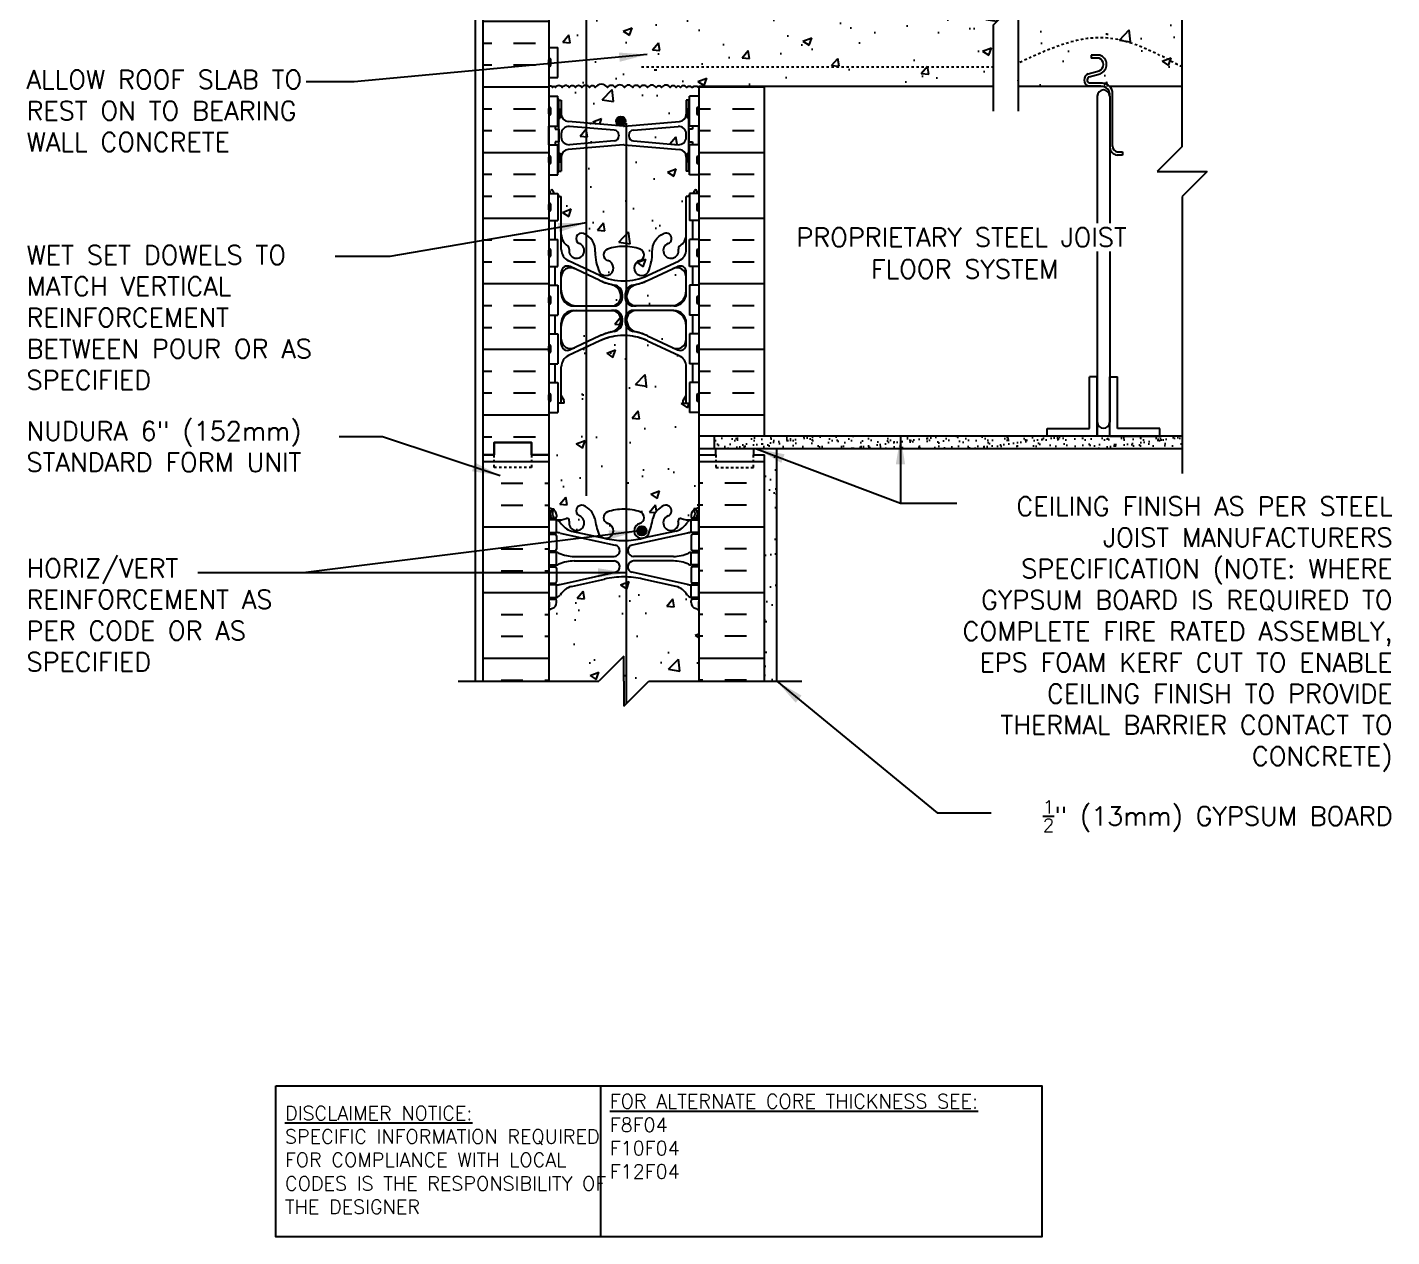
# Model space of a CAD drawing. Header units: inches. Extents: x 97.2 to 151.8, y 93.5 to 168.8.
# Drawn here: x 97.2 to 151.8, y 93.5 to 141.9 of the extents above; entities that cross this region are included whole.
import ezdxf
from ezdxf.enums import TextEntityAlignment as Align

# ---------------------------------------------------------------- set-up
doc = ezdxf.new("R2010")
doc.units = ezdxf.units.IN
doc.header["$LTSCALE"] = 0.5
doc.header["$MEASUREMENT"] = 0
doc.linetypes.add('DASHED2', pattern=[0.375, 0.25, -0.125])
doc.linetypes.add('HIDDEN2', pattern=[0.1875, 0.125, -0.0625])
for name, color, linetype in [('HATCH', 12, 'Continuous'), ('line25', 2, 'Continuous'), ('LINE3', 3, 'Continuous'), ('LINE50', 5, 'Continuous'), ('LINE9', 9, 'Continuous'), ('TEXT', 4, 'Continuous'), ('Web_Edge', 9, 'Continuous')]:
    doc.layers.add(name, color=color, linetype=linetype)
doc.styles.add('DIM', font='romans.shx', dxfattribs={"width": 0.7})
doc.styles.add('ROMANS', font='romans.shx', dxfattribs={"height": 0.75})
doc.styles.get("Standard").update_dxf_attribs({"font": 'romans.shx', "height": 0.75})
doc.dimstyles.new('ext_12', dxfattribs={"dimscale": 12, "dimtxt": 0.075, "dimasz": 0.09375, "dimexe": 0.09375, "dimexo": 0.0625, "dimgap": 0.0625, "dimtad": 1, "dimdec": 1, "dimzin": 2, "dimdsep": 46, "dimlunit": 4, "dimtxsty": 'DIM', "dimcen": 0.09, "dimdle": 0.09375, "dimclrt": 4, "dimadec": 0, "dimazin": 0, "dimtfac": 1, "dimtdec": 1, "dimtmove": 2, "dimatfit": 3, "dimfxl": 1, "dimfrac": 2, "dimtolj": 1, "dimtzin": 0, "dimarcsym": 0})

msp = doc.modelspace()

# ---------------------------------------------------------------- hatches: boundary and pattern name
at = {"layer": 'HATCH'}
h = msp.add_hatch(dxfattribs=at)
h.set_pattern_fill('AR-CONC', color=256, scale=0.5)
h.paths.add_polyline_path([(124.041, 118.602, 0.082415), (123.897, 118.681, -0.317837), (123.731, 118.917), (123.731, 118.984, -0.414214), (123.793, 119.047), (123.841, 119.047), (123.841, 119.117), (123.736, 119.117, -0.188973), (123.58, 119.211, 0.196323), (123.131, 119.558), (121.809, 119.848, 0.057795), (121.041, 119.937, 0.057795), (120.272, 119.848), (118.951, 119.558, 0.196323), (118.501, 119.211, -0.188973), (118.346, 119.117), (118.241, 119.117), (118.241, 119.047), (118.288, 119.047, -0.414214), (118.351, 118.984), (118.351, 118.917, -0.317837), (118.184, 118.681, 0.082415), (118.041, 118.602), (118.041, 115.761), (120.041, 115.761), (121.041, 116.761), (121.041, 115.761), (121.041, 114.761), (122.041, 115.761), (124.041, 115.761)])
h.paths.add_polyline_path([(124.041, 124.82), (124.041, 126.515), (123.676, 126.515), (123.676, 126.89), (123.421, 126.89), (123.421, 127.003), (123.541, 127.203), (123.541, 128.344, 0.291097), (123.253, 128.796), (121.994, 129.385, 0.093369), (121.187, 129.593, 0.016332), (121.041, 129.597, 0.109869), (120.087, 129.385), (118.829, 128.796, 0.291097), (118.541, 128.344), (118.541, 127.203), (118.661, 127.003), (118.661, 126.89), (118.406, 126.89), (118.406, 126.515), (118.041, 126.515), (118.041, 124.82), (118.041, 122.731, 0.064398), (118.151, 122.665), (118.241, 122.665), (118.241, 122.624, -0.249069), (118.351, 122.417), (118.351, 122.349, -0.414214), (118.288, 122.287), (118.241, 122.287), (118.241, 122.217), (118.346, 122.217, 0.10046), (118.739, 122.274, -0.601435), (118.859, 122.169, 2.182095), (119.269, 122.382, -1), (119.432, 122.79, -0.24438), (119.881, 122.27, 0.053157), (120.047, 121.655, 1.553132), (120.405, 122.08, -0.735593), (120.392, 122.538, -0.082755), (121.041, 122.646, -0.082755), (121.689, 122.538, -0.735593), (121.676, 122.08, 1.553132), (122.035, 121.655, 0.053157), (122.2, 122.27, -0.24438), (122.649, 122.79, -1), (122.812, 122.382, 2.182095), (123.222, 122.169, -0.601435), (123.342, 122.274, 0.10046), (123.736, 122.217), (123.841, 122.217), (123.841, 122.287), (123.793, 122.287, -0.414214), (123.731, 122.349), (123.731, 122.417, -0.249069), (123.841, 122.624), (123.841, 122.665), (123.931, 122.665, 0.064398), (124.041, 122.731)])
h.paths.add_polyline_path([(120.926, 130.227, 0.413582), (120.551, 130.602), (119.166, 130.602, 0.414214), (118.541, 129.977), (118.541, 129.45, 0.549071), (119.075, 129.11), (120.087, 129.584, -0.053094), (120.537, 129.739, 0.350119)])
h.paths.add_polyline_path([(120.537, 131.644, -0.053094), (120.087, 131.799), (119.075, 132.273, 0.549071), (118.541, 131.933), (118.541, 131.407, 0.414214), (119.166, 130.782), (120.551, 130.782, 0.085652), (120.676, 130.803, 0.316711), (120.926, 131.156, 0.350119)])
h.paths.add_polyline_path([(123.541, 131.407), (123.541, 131.933, 0.549071), (123.007, 132.273), (121.994, 131.799, -0.053094), (121.544, 131.644, 0.350119), (121.156, 131.156, 0.413582), (121.531, 130.782), (122.916, 130.782, 0.414214)])
h.paths.add_polyline_path([(122.916, 130.602), (121.531, 130.602, 0.413582), (121.156, 130.227, 0.350119), (121.544, 129.739, -0.053094), (121.994, 129.584), (123.007, 129.11, 0.549071), (123.541, 129.45), (123.541, 129.977, 0.414214)])
h.paths.add_polyline_path([(123.541, 135.162), (123.641, 135.162), (123.641, 135.192, -0.327813), (123.676, 135.239), (123.676, 135.275), (123.828, 135.275), (123.859, 135.373, -0.725737), (123.966, 135.392), (124.003, 135.275), (124.041, 135.275), (124.041, 136.025), (123.676, 136.025), (123.676, 136.133, -0.327813), (123.641, 136.18), (123.541, 136.18), (123.541, 136.741, 0.390098), (123.265, 137.04), (121.057, 137.224, 0.04154), (121.024, 137.224), (118.816, 137.04, 0.390098), (118.541, 136.741), (118.541, 136.18), (118.441, 136.18, -0.327813), (118.406, 136.133), (118.406, 136.025), (118.041, 136.025), (118.041, 135.275), (118.078, 135.275), (118.109, 135.373, -0.725737), (118.216, 135.392), (118.253, 135.275), (118.406, 135.275), (118.406, 135.239, -0.327813), (118.441, 135.192), (118.441, 135.162), (118.541, 135.162), (118.541, 133.646, 0.258958), (118.8, 133.18, -0.31131), (118.856, 133.049, 2.127293), (119.269, 133.274, -1), (119.432, 133.682, -0.325306), (119.899, 132.94, 0.10488), (120.071, 132.128, 1.422913), (120.405, 132.596, -0.735593), (120.392, 133.054, -0.082755), (121.041, 133.162, -0.082755), (121.689, 133.054, -0.735593), (121.676, 132.596, 1.422913), (122.01, 132.128, 0.10488), (122.182, 132.94, -0.325306), (122.649, 133.682, -1), (122.812, 133.274, 2.127293), (123.225, 133.049, -0.31131), (123.281, 133.18, 0.258958), (123.541, 133.646)])
h.paths.add_polyline_path([(123.541, 139.02), (123.641, 139.02, -0.327813), (123.676, 139.068), (123.676, 139.175), (124.041, 139.175), (124.041, 139.528, 0.306938), (123.778, 139.528, 0.340851), (123.555, 139.528, 0.520567), (123.306, 139.528, 0.520567), (123.134, 139.528, 0.520567), (122.898, 139.528, 0.520567), (122.554, 139.528, 0.520567), (122.336, 139.528, 0.520567), (121.993, 139.528, 0.520567), (121.685, 139.528, 0.520567), (121.4, 139.528, 0.520567), (121.064, 139.528, 0.520567), (120.693, 139.528, 0.520567), (120.384, 139.528, 0.520567), (119.899, 139.528, 0.520567), (119.673, 139.528, 0.520567), (119.365, 139.528, 0.520567), (119.105, 139.528, 0.520567), (118.86, 139.528, 0.520567), (118.58, 139.528, 0.520567), (118.304, 139.528, 0.520567), (118.187, 139.528, 0.334786), (118.041, 139.575), (118.041, 139.175), (118.406, 139.175), (118.406, 139.068, -0.327813), (118.441, 139.02), (118.541, 139.02), (118.541, 138.46, 0.390098), (118.816, 138.161), (121.024, 137.977, 0.04154), (121.057, 137.977), (123.265, 138.161, 0.390098), (123.541, 138.46)])
h.paths.add_polyline_path([(135.813, 142.012), (136.121, 142.32), (124.728, 142.32, 0.498026), (124.453, 142.311, 0.520567), (124.18, 142.311, 0.520567), (123.834, 142.311, 0.520567), (123.484, 142.311, 0.520567), (123.237, 142.311, 0.520567), (122.895, 142.311, 0.520567), (122.573, 142.311, 0.520567), (122.269, 142.311, 0.520567), (121.967, 142.311, 0.520567), (121.748, 142.311, 0.520567), (121.43, 142.311, 0.520567), (121.211, 142.311, 0.520567), (120.924, 142.311, 0.520567), (120.423, 142.311, 0.520567), (120.057, 142.311, 0.520567), (119.647, 142.311, 0.520567), (119.465, 142.311, 0.520567), (119.142, 142.311, 0.520567), (118.65, 142.311, 0.520567), (118.41, 142.311, 0.430559), (118.041, 142.365), (118.041, 141.125), (118.406, 141.125), (118.406, 139.925), (118.041, 139.925), (118.041, 139.575, -0.334786), (118.187, 139.528, -0.520567), (118.304, 139.528, -0.520567), (118.58, 139.528, -0.520567), (118.86, 139.528, -0.520567), (119.105, 139.528, -0.520567), (119.365, 139.528, -0.520567), (119.673, 139.528, -0.520567), (119.899, 139.528, -0.520567), (120.384, 139.528, -0.520567), (120.693, 139.528, -0.520567), (121.064, 139.528, -0.520567), (121.4, 139.528, -0.520567), (121.685, 139.528, -0.520567), (121.993, 139.528, -0.520567), (122.336, 139.528, -0.520567), (122.554, 139.528, -0.520567), (122.898, 139.528, -0.520567), (123.134, 139.528, -0.520567), (123.306, 139.528, -0.520567), (123.555, 139.528, -0.340851), (123.778, 139.528, -0.306938), (124.041, 139.528), (124.041, 139.57), (135.813, 139.57)])
edge = h.paths.add_edge_path()
edge.add_spline(control_points=[(136.813, 140.49), (137.949, 141.022), (140.168, 142.061), (142.322, 140.907), (143.373, 140.343)], knot_values=[0, 0, 0, 0, 3.539354, 6.918479, 6.918479, 6.918479, 6.918479], degree=3, periodic=0)
edge.add_line((143.373, 140.343), (143.373, 142.32))
edge.add_line((143.373, 142.32), (136.813, 142.32))
edge.add_line((136.813, 142.32), (136.813, 140.49))
edge = h.paths.add_edge_path()
edge.add_line((140.056, 140.693), (139.733, 140.693))
edge.add_line((139.733, 140.693), (139.733, 140.818))
edge.add_line((139.733, 140.818), (140.077, 140.818))
edge.add_arc((139.959, 140.443), 0.393, -69.7322, 72.5069, ccw=False)
edge.add_line((140.095, 140.074), (139.663, 139.952))
edge.add_arc((139.721, 139.82), 0.144, 113.7456, 240.3185)
edge.add_line((139.65, 139.695), (140.118, 139.695))
edge.add_arc((140.147, 139.234), 0.463, 46.7137, 93.5654, ccw=False)
edge.add_line((140.464, 139.57), (143.373, 139.57))
edge.add_line((143.373, 139.57), (143.373, 140.343))
edge.add_spline(control_points=[(143.373, 140.343), (142.322, 140.907), (140.168, 142.061), (137.949, 141.022), (136.813, 140.49)], knot_values=[0, 0, 0, 0, 3.379125, 6.918479, 6.918479, 6.918479, 6.918479], degree=3, periodic=0)
edge.add_line((136.813, 140.49), (136.813, 139.57))
edge.add_line((136.813, 139.57), (137.211, 139.57))
edge.add_line((137.211, 139.57), (139.622, 139.57))
edge.add_arc((139.721, 139.82), 0.269, 111.5979, 248.4021, ccw=False)
edge.add_line((139.622, 140.07), (140.056, 140.193))
edge.add_arc((139.959, 140.443), 0.268, 291.22, 428.78)
h.paths.add_polyline_path([(123.541, 137.533, -0.438748), (123.216, 137.234), (121.424, 137.383, -0.390098), (121.241, 137.583), (121.241, 137.618, -0.390098), (121.424, 137.817), (123.216, 137.966, -0.438748), (123.541, 137.667)])
h.paths.add_polyline_path([(120.84, 137.6, 0.4157), (120.657, 137.817), (118.865, 137.966, 0.438748), (118.541, 137.667), (118.541, 137.533, 0.438748), (118.865, 137.234), (120.657, 137.383, 0.4157)])
h.paths.add_polyline_path([(124.041, 144.909, 0.064398), (123.931, 144.975), (123.841, 144.975), (123.841, 145.017, -0.249069), (123.731, 145.224), (123.731, 145.292, -0.414214), (123.793, 145.354), (123.841, 145.354), (123.841, 145.424), (123.736, 145.424, 0.10046), (123.342, 145.367, -0.601435), (123.222, 145.472, 2.182095), (122.812, 145.259, -1), (122.649, 144.851, -0.24438), (122.2, 145.371, 0.053157), (122.035, 145.985, 1.553132), (121.676, 145.561, -0.735593), (121.689, 145.103, -0.082755), (121.041, 144.995, -0.082755), (120.392, 145.103, -0.735593), (120.405, 145.561, 1.553132), (120.047, 145.985, 0.053157), (119.881, 145.371, -0.24438), (119.432, 144.851, -1), (119.269, 145.259, 2.182095), (118.859, 145.472, -0.601435), (118.739, 145.367, 0.10046), (118.346, 145.424), (118.241, 145.424), (118.241, 145.354), (118.288, 145.354, -0.414214), (118.351, 145.292), (118.351, 145.224, -0.249069), (118.241, 145.017), (118.241, 144.975), (118.151, 144.975, 0.064398), (118.041, 144.909), (118.041, 142.82), (118.041, 142.365, -0.430559), (118.41, 142.311, -0.520567), (118.65, 142.311, -0.520567), (119.142, 142.311, -0.520567), (119.465, 142.311, -0.520567), (119.647, 142.311, -0.520567), (120.057, 142.311, -0.520567), (120.423, 142.311, -0.520567), (120.924, 142.311, -0.520567), (121.211, 142.311, -0.520567), (121.43, 142.311, -0.520567), (121.748, 142.311, -0.520567), (121.967, 142.311, -0.520567), (122.269, 142.311, -0.520567), (122.573, 142.311, -0.520567), (122.895, 142.311, -0.520567), (123.237, 142.311, -0.520567), (123.484, 142.311, -0.520567), (123.834, 142.311, -0.520567), (124.18, 142.311, -0.520567), (124.453, 142.311, -0.498026), (124.728, 142.32), (124.728, 142.82), (124.041, 142.82)])
h.paths.add_polyline_path([(123.736, 148.524), (123.841, 148.524), (123.841, 148.594), (123.793, 148.594, -0.414214), (123.731, 148.657), (123.731, 148.724, -0.317837), (123.897, 148.96, 0.082415), (124.041, 149.039), (124.041, 151.82), (122.259, 151.82), (121.259, 150.82), (121.259, 152.82), (120.259, 151.82), (118.041, 151.82), (118.041, 149.039, 0.082415), (118.184, 148.96, -0.317837), (118.351, 148.724), (118.351, 148.657, -0.414214), (118.288, 148.594), (118.241, 148.594), (118.241, 148.524), (118.346, 148.524, -0.188973), (118.501, 148.429, 0.196323), (118.951, 148.083), (120.272, 147.793, 0.057795), (121.041, 147.704, 0.057795), (121.809, 147.793), (123.131, 148.083, 0.196323), (123.58, 148.429, -0.188973)])
h.paths.add_polyline_path([(124.041, 157.47, 0.082415), (123.897, 157.549, -0.317837), (123.731, 157.785), (123.731, 157.852, -0.414214), (123.793, 157.915), (123.841, 157.915), (123.841, 157.985), (123.736, 157.985, -0.188973), (123.58, 158.079, 0.196323), (123.131, 158.426), (121.809, 158.716, 0.057795), (121.041, 158.805, 0.057795), (120.272, 158.716), (118.951, 158.426, 0.196323), (118.501, 158.079, -0.188973), (118.346, 157.985), (118.241, 157.985), (118.241, 157.915), (118.288, 157.915, -0.414214), (118.351, 157.852), (118.351, 157.785, -0.317837), (118.184, 157.549, 0.082415), (118.041, 157.47), (118.041, 154.32), (120.259, 154.32), (121.259, 155.32), (121.259, 153.32), (122.259, 154.32), (124.041, 154.32)])
h.paths.add_polyline_path([(124.041, 162.304, 0.336749), (123.379, 162.198, 0.520567), (122.992, 162.198, 0.520567), (122.492, 162.198, 0.520567), (121.645, 162.198, 0.520567), (121.363, 162.198, 0.520567), (120.469, 162.198, 0.520567), (119.729, 162.198, 0.520567), (119.036, 162.198, 0.520567), (118.816, 162.198, 0.321585), (118.041, 162.224), (118.041, 161.599, 0.064398), (118.151, 161.533), (118.241, 161.533), (118.241, 161.492, -0.249069), (118.351, 161.285), (118.351, 161.217, -0.414214), (118.288, 161.155), (118.241, 161.155), (118.241, 161.085), (118.346, 161.085, 0.10046), (118.739, 161.142, -0.601435), (118.859, 161.037, 2.182095), (119.269, 161.25, -1), (119.432, 161.658, -0.24438), (119.881, 161.137, 0.053157), (120.047, 160.523, 1.553132), (120.405, 160.948, -0.735593), (120.392, 161.406, -0.082755), (121.041, 161.514, -0.082755), (121.689, 161.406, -0.735593), (121.676, 160.948, 1.553132), (122.035, 160.523, 0.053157), (122.2, 161.137, -0.24438), (122.649, 161.658, -1), (122.812, 161.25, 2.182095), (123.222, 161.037, -0.601435), (123.342, 161.142, 0.10046), (123.736, 161.085), (123.841, 161.085), (123.841, 161.155), (123.793, 161.155, -0.414214), (123.731, 161.217), (123.731, 161.285, -0.249069), (123.841, 161.492), (123.841, 161.533), (123.931, 161.533, 0.064398), (124.041, 161.599)])
h = msp.add_hatch(dxfattribs=at)
h.set_pattern_fill('INSUL', color=256, scale=7, style=0)
h.set_pattern_definition([(0, (125.384, 134.2978), (0, 2.625), []), (0, (125.384, 135.1728), (0, 2.625), [0.875, -0.875]), (0, (125.384, 136.0478), (0, 2.625), [0.875, -0.875])])
h.paths.add_polyline_path([(126.666, 139.57), (124.041, 139.57), (124.041, 125.57), (126.666, 125.57)])
h.paths.add_polyline_path([(115.416, 124.82), (115.853, 124.82), (115.853, 125.32), (117.353, 125.32), (117.353, 124.82), (118.041, 124.82), (118.041, 142.82), (117.353, 142.82), (117.353, 143.32), (115.853, 143.32), (115.853, 142.82), (115.416, 142.82)])
h = msp.add_hatch(dxfattribs=at)
h.set_pattern_fill('AR-SAND', color=256, scale=0.25, style=0)
h.set_pattern_definition([(37.5, (62.34362, 32.0135), (-0.0157483, 0.481706), [0, -0.38, 0, -0.425, 0, -0.40625]), (7.5, (62.3436, 32.0135), (0.4424442, 0.7055365), [0, -0.205, 0, -0.3425, 0, -0.13125]), (327.5, (62.03612, 32.0135), (0.7785355, 0.0014148), [0, -0.125, 0, -0.45, 0, -0.5875]), (317.5, (62.0361, 32.0135), (0.7515317, 0.219419), [0, -0.0625, 0, -0.295, 0, -0.3375])])
h.paths.add_polyline_path([(143.373, 125.07), (143.373, 125.57), (124.666, 125.57), (124.666, 125.07)])
h = msp.add_hatch(dxfattribs=at)
h.set_pattern_fill('INSUL', color=256, scale=7, style=0)
h.set_pattern_definition([(0, (-2808.121, -290.189), (0, 2.625), []), (0, (-2808.121, -289.314), (0, 2.625), [0.875, -0.875]), (0, (-2808.121, -288.439), (0, 2.625), [0.875, -0.875])])
h.paths.add_polyline_path([(115.416, 115.761), (118.041, 115.761), (118.041, 124.82), (117.353, 124.82), (117.353, 125.32), (115.853, 125.32), (115.853, 124.82), (115.416, 124.82)])
h = msp.add_hatch(dxfattribs=at)
h.set_pattern_fill('INSUL', color=256, scale=7, style=0)
h.set_pattern_definition([(180, (3050.2022, -290.189), (0, 2.625), []), (180, (3050.2022, -289.314), (0, 2.625), [0.875, -0.875]), (180, (3050.2022, -288.439), (0, 2.625), [0.875, -0.875])])
h.paths.add_polyline_path([(124.041, 115.761), (126.666, 115.761), (126.666, 124.82), (126.228, 124.82), (126.228, 125.32), (124.728, 125.32), (124.728, 124.82), (124.041, 124.82)])
h = msp.add_hatch(dxfattribs=at)
h.set_pattern_fill('AR-SAND', color=256, scale=0.5, style=0)
h.set_pattern_definition([(37.5, (7.5562, -55.4027), (-0.0314967, 0.963412), [0, -0.76, 0, -0.85, 0, -0.8125]), (7.5, (7.5562, -55.4027), (0.884888, 1.411073), [0, -0.41, 0, -0.685, 0, -0.2625]), (327.5, (6.9412, -55.4027), (1.557071, 0.0028295), [0, -0.25, 0, -0.9, 0, -1.175]), (317.5, (6.9412, -55.4027), (1.503063, 0.438838), [0, -0.125, 0, -0.59, 0, -0.675])])
h.paths.add_polyline_path([(126.666, 122.285), (127.166, 121.336), (127.166, 125.07), (126.666, 125.07)])
h.paths.add_polyline_path([(126.666, 115.761), (127.166, 115.761), (127.166, 121.336), (126.666, 122.285)])
at = {"layer": 'LINE3'}
h = msp.add_hatch(color=256, dxfattribs=at)
h.paths.add_polyline_path([(121.113, 138.21, 0.831395), (120.744, 138.21)])
h.paths.add_polyline_path([(121.116, 138.176, 0.045935), (121.113, 138.21), (120.744, 138.21, 0.045935), (120.741, 138.176, 1)])
h = msp.add_hatch(color=256, dxfattribs=at)
h.paths.add_polyline_path([(121.943, 121.82, 0.831395), (121.575, 121.82)])
h.paths.add_polyline_path([(121.947, 121.786, 0.045935), (121.943, 121.82), (121.575, 121.82, 0.045935), (121.572, 121.786, 1)])

# ---------------------------------------------------------------- linework, layer by layer
at = {"layer": 'HATCH'}
msp.add_lwpolyline([(124.041, 139.528, 0.306938), (123.778, 139.528, 0.340851), (123.555, 139.528, 0.520567), (123.306, 139.528, 0.520567), (123.134, 139.528, 0.520567), (122.898, 139.528, 0.520567), (122.554, 139.528, 0.520567), (122.336, 139.528, 0.520567), (121.993, 139.528, 0.520567), (121.685, 139.528, 0.520567), (121.4, 139.528, 0.520567), (121.064, 139.528, 0.520567), (120.693, 139.528, 0.520567), (120.384, 139.528, 0.520567), (119.899, 139.528, 0.520567), (119.673, 139.528, 0.520567), (119.365, 139.528, 0.520567), (119.105, 139.528, 0.520567), (118.86, 139.528, 0.520567), (118.58, 139.528, 0.520567), (118.304, 139.528, 0.520567), (118.187, 139.528, 0.334786), (118.041, 139.575, 0.334786)], format="xyb", dxfattribs=at)
at = {"layer": 'line25'}
for p, q in [((118.041, 142.82), (118.041, 124.82)), ((118.041, 141.125), (118.406, 141.125)), ((118.041, 141.125), (118.406, 141.125)), ((118.406, 139.925), (118.406, 141.125)), ((140.077, 140.818), (139.733, 140.818)), ((139.733, 140.818), (139.733, 140.693)), ((140.056, 140.693), (139.733, 140.693)), ((118.041, 139.925), (118.406, 139.925)), ((139.622, 140.07), (140.056, 140.193)), ((139.656, 139.95), (140.09, 140.072)), ((118.041, 139.175), (118.406, 139.175)), ((118.406, 137.975), (118.406, 139.175)), ((124.041, 139.175), (123.676, 139.175)), ((123.676, 137.975), (123.676, 139.175)), ((124.041, 139.57), (124.041, 124.82)), ((124.041, 139.57), (135.813, 139.57)), ((136.813, 139.57), (137.211, 139.57)), ((136.818, 139.57), (140.172, 139.57)), ((140.122, 139.57), (139.622, 139.57)), ((140.122, 139.695), (139.65, 139.695)), ((139.98, 139.176), (139.98, 134.091)), ((140.464, 139.57), (143.373, 139.57)), ((140.48, 139.176), (140.48, 134.091)), ((140.59, 137.161), (140.59, 139.367)), ((118.041, 137.975), (118.406, 137.975)), ((124.041, 137.975), (123.676, 137.975)), ((118.041, 137.225), (118.406, 137.225)), ((118.406, 136.025), (118.406, 137.225)), ((123.676, 136.025), (123.676, 137.225)), ((124.041, 137.225), (123.676, 137.225)), ((140.985, 136.819), (140.771, 136.819)), ((140.782, 136.944), (140.985, 136.944)), ((140.985, 136.944), (140.985, 136.819)), ((118.041, 136.025), (118.406, 136.025)), ((124.041, 136.025), (123.676, 136.025)), ((118.041, 135.275), (118.406, 135.275)), ((118.406, 135.275), (118.406, 134.195)), ((124.041, 135.275), (123.676, 135.275)), ((123.676, 135.275), (123.676, 134.195)), ((118.041, 134.195), (118.406, 134.195)), ((124.041, 134.195), (123.676, 134.195)), ((118.041, 133.445), (118.406, 133.445)), ((118.406, 132.365), (118.406, 133.445)), ((124.041, 133.445), (123.676, 133.445)), ((123.676, 132.365), (123.676, 133.445)), ((139.98, 132.966), (139.98, 126.133)), ((140.48, 132.966), (140.48, 126.133)), ((118.041, 132.365), (118.406, 132.365)), ((124.041, 132.365), (123.676, 132.365)), ((118.041, 131.615), (118.406, 131.615)), ((118.406, 131.615), (118.406, 130.415)), ((124.041, 131.615), (123.676, 131.615)), ((123.676, 131.615), (123.676, 130.415)), ((118.041, 130.415), (118.406, 130.415)), ((124.041, 130.415), (123.676, 130.415)), ((118.041, 129.665), (118.406, 129.665)), ((118.406, 129.665), (118.406, 128.465)), ((123.676, 129.665), (123.676, 128.465)), ((124.041, 129.665), (123.676, 129.665)), ((118.041, 128.465), (118.406, 128.465)), ((124.041, 128.465), (123.676, 128.465)), ((118.041, 127.715), (118.406, 127.715)), ((118.406, 127.715), (118.406, 126.515)), ((124.041, 127.715), (123.676, 127.715)), ((123.676, 127.715), (123.676, 126.515)), ((139.98, 127.945), (139.667, 127.945)), ((139.667, 125.883), (139.667, 127.945)), ((139.98, 127.945), (139.98, 125.57)), ((139.98, 125.57), (139.98, 127.945)), ((140.48, 127.945), (140.792, 127.945)), ((140.48, 125.57), (140.48, 127.945)), ((140.792, 125.883), (140.792, 127.945)), ((118.041, 126.515), (118.406, 126.515)), ((124.041, 126.515), (123.676, 126.515)), ((124.666, 125.07), (124.666, 125.57)), ((137.98, 125.57), (137.98, 125.883)), ((137.98, 125.883), (139.667, 125.883)), ((139.98, 125.57), (137.98, 125.57)), ((140.48, 125.57), (142.48, 125.57)), ((142.48, 125.883), (140.792, 125.883)), ((142.48, 125.57), (142.48, 125.883)), ((118.041, 124.82), (118.041, 115.761)), ((124.041, 124.82), (124.041, 115.761))]:
    msp.add_line(p, q, dxfattribs=at)
for centre, radius, start, end in [((139.959, 140.443), 0.393, 291.22, 72.5069), ((139.959, 140.443), 0.268, 291.22, 68.78), ((139.721, 139.82), 0.269, 111.5979, 248.4021), ((139.721, 139.82), 0.144, 111.5979, 240.3185), ((140.23, 139.174), 0.25, 0.4466, 179.5534), ((140.147, 139.234), 0.463, 16.7574, 94.1736), ((140.147, 139.234), 0.338, 350.132, 94.1736), ((140.827, 137.163), 0.348, 185.2582, 260.8859), ((140.821, 137.172), 0.231, 177.1221, 260.1919), ((140.23, 126.135), 0.25, 180.4466, 359.5534)]:
    msp.add_arc(centre, radius, start, end, dxfattribs=at)
at = {"layer": 'LINE3'}
for p, q in [((119.541, 151.82), (119.541, 123.178)), ((121.14, 138.094), (121.14, 114.861))]:
    msp.add_line(p, q, dxfattribs=at)
for centre in [(120.928, 138.176), (121.759, 121.786)]:
    msp.add_circle(centre, 0.188, dxfattribs=at)
at = {"layer": 'LINE50'}
for p, q in [((115.416, 124.82), (115.416, 142.82)), ((126.666, 125.57), (126.666, 139.57)), ((124.728, 124.82), (124.728, 125.07)), ((126.228, 125.07), (126.228, 124.82)), ((115.416, 115.761), (115.416, 124.82)), ((124.041, 124.82), (124.728, 124.82)), ((126.228, 124.82), (126.666, 124.82)), ((126.666, 115.761), (126.666, 124.82))]:
    msp.add_line(p, q, dxfattribs=at)
for points in [[(118.041, 124.82), (117.353, 124.82), (117.353, 125.32), (115.853, 125.32), (115.853, 124.82), (115.416, 124.82)], [(115.416, 124.82), (115.853, 124.82), (115.853, 125.32), (117.353, 125.32), (117.353, 124.82), (118.041, 124.82)]]:
    msp.add_lwpolyline(points, dxfattribs=at)
at = {"layer": 'LINE9'}
for p, q in [((115.103, 151.82), (115.103, 115.761)), ((143.373, 137.156), (143.373, 148.241)), ((118.041, 140.415), (118.041, 140.635)), ((118.041, 140.58), (118.041, 140.58)), ((118.041, 140.47), (118.041, 140.47)), ((118.081, 140.675), (118.081, 140.675)), ((118.081, 140.375), (118.081, 140.375)), ((118.121, 140.415), (118.121, 140.635)), ((118.041, 138.465), (118.041, 138.685)), ((118.041, 138.63), (118.041, 138.63)), ((118.081, 138.725), (118.081, 138.725)), ((118.121, 138.465), (118.121, 138.685)), ((118.441, 136.18), (118.441, 139.02)), ((118.441, 139.02), (118.541, 139.02)), ((118.441, 139), (118.441, 139)), ((118.441, 138.65), (118.491, 138.65)), ((118.491, 138.65), (118.491, 138.3)), ((118.541, 139.02), (118.541, 138.46)), ((123.641, 139.02), (123.541, 139.02)), ((123.541, 139.02), (123.541, 138.46)), ((123.591, 138.65), (123.591, 138.3)), ((123.641, 138.65), (123.591, 138.65)), ((123.641, 136.18), (123.641, 139.02)), ((123.641, 139), (123.641, 139)), ((123.961, 138.688), (123.961, 138.468)), ((124.041, 138.688), (124.041, 138.468)), ((124.041, 138.633), (124.041, 138.633)), ((118.041, 138.52), (118.041, 138.52)), ((118.081, 138.425), (118.081, 138.425)), ((118.441, 138.3), (118.491, 138.3)), ((121.024, 137.977), (118.816, 138.161)), ((121.057, 137.977), (123.265, 138.161)), ((123.641, 138.3), (123.591, 138.3)), ((124.001, 138.428), (124.001, 138.428)), ((124.041, 138.523), (124.041, 138.523)), ((118.041, 137.225), (118.041, 137.975)), ((118.291, 137.975), (118.291, 137.85)), ((118.541, 137.667), (118.541, 137.533)), ((120.657, 137.817), (118.865, 137.966)), ((120.841, 137.618), (120.841, 137.583)), ((121.241, 137.618), (121.241, 137.583)), ((121.424, 137.817), (123.216, 137.966)), ((123.541, 137.533), (123.541, 137.667)), ((123.791, 137.975), (123.791, 137.85)), ((124.041, 137.225), (124.041, 137.975)), ((118.291, 137.35), (118.291, 137.225)), ((121.024, 137.224), (118.816, 137.04)), ((120.657, 137.383), (118.865, 137.234)), ((121.057, 137.224), (123.265, 137.04)), ((121.424, 137.383), (123.216, 137.234)), ((123.791, 137.35), (123.791, 137.225)), ((143.373, 137.156), (142.373, 136.156)), ((118.041, 136.515), (118.041, 136.735)), ((118.041, 136.68), (118.041, 136.68)), ((118.041, 136.57), (118.041, 136.57)), ((118.081, 136.775), (118.081, 136.775)), ((118.081, 136.475), (118.081, 136.475)), ((118.121, 136.515), (118.121, 136.735)), ((118.441, 136.9), (118.491, 136.9)), ((118.441, 136.55), (118.491, 136.55)), ((118.491, 136.9), (118.491, 136.55)), ((118.541, 136.741), (118.541, 136.18)), ((123.541, 136.741), (123.541, 136.18)), ((123.641, 136.9), (123.591, 136.9)), ((123.591, 136.9), (123.591, 136.55)), ((123.641, 136.55), (123.591, 136.55)), ((123.961, 136.735), (123.961, 136.515)), ((124.001, 136.475), (124.001, 136.475)), ((124.041, 136.735), (124.041, 136.515)), ((124.041, 136.68), (124.041, 136.68)), ((124.041, 136.57), (124.041, 136.57)), ((118.441, 136.18), (118.541, 136.18)), ((123.641, 136.18), (123.541, 136.18)), ((142.373, 136.156), (144.373, 136.156)), ((144.373, 136.156), (143.373, 135.156)), ((118.078, 135.275), (118.116, 135.392)), ((118.253, 135.275), (118.216, 135.392)), ((123.828, 135.275), (123.866, 135.392)), ((124.003, 135.275), (123.966, 135.392)), ((118.041, 134.625), (118.041, 134.845)), ((118.081, 134.885), (118.081, 134.885)), ((118.121, 134.625), (118.121, 134.845)), ((118.441, 135.192), (118.441, 135.162)), ((118.441, 135.192), (118.441, 135.192)), ((118.441, 135.162), (118.541, 135.162)), ((118.541, 133.04), (118.541, 135.162)), ((123.641, 135.162), (123.541, 135.162)), ((123.541, 133.04), (123.541, 135.162)), ((123.641, 135.192), (123.641, 135.162)), ((123.641, 135.192), (123.641, 135.192)), ((123.961, 134.845), (123.961, 134.625)), ((124.041, 134.845), (124.041, 134.625)), ((143.373, 135.156), (143.373, 124.07)), ((118.041, 134.79), (118.041, 134.79)), ((118.041, 134.68), (118.041, 134.68)), ((118.081, 134.585), (118.081, 134.585)), ((124.001, 134.585), (124.001, 134.585)), ((124.041, 134.79), (124.041, 134.79)), ((124.041, 134.68), (124.041, 134.68)), ((123.791, 134.195), (123.791, 133.445)), ((118.041, 132.795), (118.041, 133.015)), ((118.041, 132.96), (118.041, 132.96)), ((118.041, 132.85), (118.041, 132.85)), ((118.081, 133.055), (118.081, 133.055)), ((118.081, 132.755), (118.081, 132.755)), ((118.121, 132.795), (118.121, 133.015)), ((123.961, 133.015), (123.961, 132.795)), ((124.001, 132.755), (124.001, 132.755)), ((124.041, 133.015), (124.041, 132.795)), ((124.041, 132.96), (124.041, 132.96)), ((124.041, 132.85), (124.041, 132.85)), ((118.541, 131.282), (118.541, 132.13)), ((120.087, 131.998), (118.829, 132.587)), ((120.087, 131.998), (118.829, 132.587)), ((120.087, 131.799), (118.897, 132.356)), ((120.087, 131.799), (118.897, 132.356)), ((121.994, 131.998), (123.253, 132.587)), ((121.994, 131.998), (123.253, 132.587)), ((121.994, 131.799), (123.185, 132.356)), ((121.994, 131.799), (123.185, 132.356)), ((123.541, 131.282), (123.541, 132.13)), ((123.791, 132.365), (123.791, 131.615)), ((118.041, 130.905), (118.041, 131.125)), ((118.041, 131.07), (118.041, 131.07)), ((118.081, 131.165), (118.081, 131.165)), ((118.121, 130.905), (118.121, 131.125)), ((120.926, 131.157), (120.926, 131.157)), ((120.981, 131.248), (120.981, 131.094)), ((121.101, 131.248), (121.101, 131.094)), ((121.156, 131.157), (121.156, 131.157)), ((123.961, 131.125), (123.961, 130.905)), ((124.041, 131.125), (124.041, 130.905)), ((124.041, 131.07), (124.041, 131.07)), ((118.041, 130.96), (118.041, 130.96)), ((118.081, 130.865), (118.081, 130.865)), ((119.041, 130.782), (120.668, 130.782)), ((119.041, 130.782), (120.551, 130.782)), ((119.041, 130.602), (120.668, 130.602)), ((119.041, 130.602), (120.551, 130.602)), ((123.041, 130.782), (121.413, 130.782)), ((123.041, 130.602), (121.413, 130.602)), ((123.041, 130.782), (121.531, 130.782)), ((123.041, 130.602), (121.531, 130.602)), ((124.001, 130.865), (124.001, 130.865)), ((124.041, 130.96), (124.041, 130.96)), ((118.541, 129.253), (118.541, 130.102)), ((120.981, 130.289), (120.981, 130.135)), ((121.101, 130.289), (121.101, 130.135)), ((123.541, 129.253), (123.541, 130.102)), ((123.791, 130.415), (123.791, 129.665)), ((120.087, 129.385), (118.829, 128.796)), ((120.087, 129.385), (118.829, 128.796)), ((120.087, 129.584), (118.897, 129.027)), ((120.087, 129.584), (118.897, 129.027)), ((121.994, 129.584), (123.185, 129.027)), ((121.994, 129.584), (123.185, 129.027)), ((121.994, 129.385), (123.253, 128.796)), ((121.994, 129.385), (123.253, 128.796)), ((118.041, 128.955), (118.041, 129.175)), ((118.041, 129.12), (118.041, 129.12)), ((118.041, 129.01), (118.041, 129.01)), ((118.081, 129.215), (118.081, 129.215)), ((118.081, 128.915), (118.081, 128.915)), ((118.121, 128.955), (118.121, 129.175)), ((123.961, 129.175), (123.961, 128.955)), ((124.001, 128.915), (124.001, 128.915)), ((124.041, 129.175), (124.041, 128.955)), ((124.041, 129.12), (124.041, 129.12)), ((124.041, 129.01), (124.041, 129.01)), ((118.541, 126.89), (118.541, 128.344)), ((123.541, 126.89), (123.541, 128.344)), ((123.791, 128.465), (123.791, 127.715)), ((118.041, 127.005), (118.041, 127.225)), ((118.041, 127.17), (118.041, 127.17)), ((118.081, 127.265), (118.081, 127.265)), ((118.121, 127.005), (118.121, 127.225)), ((118.661, 127.003), (118.541, 127.203)), ((123.421, 127.003), (123.541, 127.203)), ((123.961, 127.225), (123.961, 127.005)), ((124.041, 127.225), (124.041, 127.005)), ((124.041, 127.17), (124.041, 127.17)), ((118.041, 127.06), (118.041, 127.06)), ((118.081, 126.965), (118.081, 126.965)), ((118.661, 126.89), (118.406, 126.89)), ((118.661, 126.89), (118.661, 127.003)), ((123.421, 126.89), (123.421, 127.003)), ((123.421, 126.89), (123.676, 126.89)), ((124.001, 126.965), (124.001, 126.965)), ((124.041, 127.06), (124.041, 127.06)), ((143.373, 125.57), (124.041, 125.57)), ((143.373, 125.07), (124.041, 125.07)), ((127.166, 115.761), (127.166, 125.07)), ((121.041, 116.761), (120.041, 115.761)), ((121.041, 115.761), (121.041, 116.761)), ((114.416, 115.761), (120.041, 115.761)), ((121.041, 115.761), (121.041, 114.761)), ((121.041, 114.761), (122.041, 115.761)), ((122.041, 115.761), (128.166, 115.761))]:
    msp.add_line(p, q, dxfattribs=at)
at = {"layer": 'LINE9', "linetype": 'HIDDEN2'}
msp.add_line((121.743, 140.343), (135.813, 140.343), dxfattribs=at)
at = {"layer": 'LINE9'}
for points in [[(135.813, 148.241), (135.813, 144.012), (135.813, 144.012), (134.813, 143.012), (136.813, 143.012), (135.813, 142.012), (135.813, 138.574)], [(136.813, 148.241), (136.813, 144.407), (136.813, 144.407), (135.813, 143.407), (137.813, 143.407), (136.813, 142.407), (136.813, 138.574)], [(118.406, 138.6), (118.441, 138.6), (118.441, 138.35), (118.406, 138.35)], [(123.676, 138.6), (123.641, 138.6), (123.641, 138.35), (123.676, 138.35)], [(118.291, 137.85), (118.291, 137.85), (118.441, 137.85), (118.441, 137.35), (118.291, 137.35)], [(123.791, 137.85), (123.791, 137.85), (123.641, 137.85), (123.641, 137.35), (123.791, 137.35)], [(118.406, 136.6), (118.441, 136.6), (118.441, 136.85), (118.406, 136.85)], [(123.676, 136.6), (123.641, 136.6), (123.641, 136.85), (123.676, 136.85)], [(118.291, 133.445), (118.291, 134.195)], [(118.291, 131.615), (118.291, 132.365)], [(118.291, 129.665), (118.291, 130.415)], [(118.291, 127.715), (118.291, 128.465)]]:
    msp.add_lwpolyline(points, dxfattribs=at)
for points in [[(119.899, 132.94, 0.325312), (119.432, 133.682)], [(122.182, 132.94, -0.325312), (122.649, 133.682)]]:
    msp.add_lwpolyline(points, format="xyb", dxfattribs=at)
at = {"layer": 'LINE9', "linetype": 'DASHED2', "ltscale": 0.15}
for points in [[(117.353, 124.82), (117.353, 124.82), (117.353, 124.32), (115.853, 124.32), (115.853, 124.82), (115.853, 124.82)], [(117.353, 124.82), (117.353, 124.82), (117.353, 124.32), (115.853, 124.32), (115.853, 124.82), (115.853, 124.82)], [(124.728, 124.82), (124.728, 124.82), (124.728, 124.32), (126.228, 124.32), (126.228, 124.82), (126.228, 124.82)], [(124.728, 124.82), (124.728, 124.82), (124.728, 124.32), (126.228, 124.32), (126.228, 124.82), (126.228, 124.82)]]:
    msp.add_lwpolyline(points, dxfattribs=at)
at = {"layer": 'LINE9'}
for centre, radius, start, end in [((118.081, 140.635), 0.04, 90, 180), ((118.081, 140.415), 0.04, 180, 270), ((118.081, 140.635), 0.04, 360, 90), ((118.081, 140.415), 0.04, 270, 0), ((118.081, 138.685), 0.04, 90, 180), ((118.081, 138.685), 0.04, 360, 90), ((118.391, 139.02), 0.05, 0, 72.5993), ((123.691, 139.02), 0.05, 107.4007, 180), ((124.001, 138.688), 0.04, 90, 180), ((124.001, 138.688), 0.04, 360, 90), ((118.081, 138.465), 0.04, 180, 270), ((118.081, 138.465), 0.04, 270, 0), ((118.841, 138.46), 0.3, 180, 265.2426), ((123.241, 138.46), 0.3, 274.7574, 0), ((124.001, 138.468), 0.04, 180, 270), ((124.001, 138.468), 0.04, 270, 0), ((118.841, 137.667), 0.3, 85.2426, 180), ((118.841, 137.533), 0.3, 180, 274.7574), ((120.641, 137.618), 0.2, 0, 85.2426), ((120.641, 137.583), 0.2, 274.7574, 0), ((121.041, 138.176), 0.2, 265.2426, 274.7574), ((121.441, 137.618), 0.2, 94.7574, 180), ((121.441, 137.583), 0.2, 180, 265.2426), ((123.241, 137.667), 0.3, 0, 94.7574), ((123.241, 137.533), 0.3, 265.2426, 0), ((118.841, 136.741), 0.3, 94.7574, 180), ((121.041, 137.025), 0.2, 85.2426, 94.7574), ((123.241, 136.741), 0.3, 0, 85.2426), ((118.081, 136.735), 0.04, 90, 180), ((118.081, 136.515), 0.04, 180, 270), ((118.081, 136.735), 0.04, 360, 90), ((118.081, 136.515), 0.04, 270, 0), ((124.001, 136.735), 0.04, 90, 180), ((124.001, 136.515), 0.04, 180, 270), ((124.001, 136.735), 0.04, 360, 90), ((124.001, 136.515), 0.04, 270, 0), ((118.391, 136.18), 0.05, 287.4007, 0), ((123.691, 136.18), 0.05, 180, 252.5993), ((118.166, 135.365), 0.0567, 28.0725, 151.9275), ((123.916, 135.365), 0.0567, 28.0725, 151.9275), ((118.081, 134.845), 0.04, 90, 180), ((118.081, 134.845), 0.04, 360, 90), ((118.391, 135.192), 0.05, 0, 72.5993), ((123.691, 135.192), 0.05, 107.4007, 180), ((124.001, 134.845), 0.04, 90, 180), ((124.001, 134.845), 0.04, 360, 90), ((118.081, 134.625), 0.04, 180, 270), ((118.081, 134.625), 0.04, 270, 0), ((124.001, 134.625), 0.04, 180, 270), ((124.001, 134.625), 0.04, 270, 0), ((119.091, 133.646), 0.55, 180, 238.0732), ((118.734, 133.073), 0.125, 348.9056, 58.0732), ((119.156, 132.991), 0.305, 168.9056, 68.1963), ((119.351, 133.478), 0.22, 68.1963, 248.1963), ((122.926, 132.991), 0.305, 111.8037, 11.0944), ((122.731, 133.478), 0.22, 291.8037, 111.8037), ((123.348, 133.073), 0.125, 121.9268, 191.0944), ((122.991, 133.646), 0.55, 301.9268, 0), ((118.081, 133.015), 0.04, 90, 180), ((118.081, 132.795), 0.04, 180, 270), ((118.081, 133.015), 0.04, 360, 90), ((118.081, 132.795), 0.04, 270, 0), ((119.041, 133.04), 0.5, 180, 244.9204), ((121.899, 132.941), 2, 180.0146, 203.9638), ((120.47, 132.827), 0.24, 108.923, 254.2747), ((121.041, 131.162), 2, 90, 108.923), ((121.041, 131.162), 2, 71.077, 90), ((121.611, 132.827), 0.24, 285.7253, 71.077), ((120.182, 132.941), 2, 336.0362, 359.9854), ((123.041, 133.04), 0.5, 295.0796, 0), ((124.001, 133.015), 0.04, 90, 180), ((124.001, 132.795), 0.04, 180, 270), ((124.001, 133.015), 0.04, 360, 90), ((124.001, 132.795), 0.04, 270, 0), ((118.791, 132.13), 0.25, 64.9204, 180), ((118.916, 131.933), 0.375, 64.9204, 180), ((118.916, 131.933), 0.375, 64.9204, 180), ((120.322, 132.302), 0.305, 214.6703, 74.2747), ((121.759, 132.302), 0.305, 105.7253, 325.3297), ((123.166, 131.933), 0.375, 0, 115.0796), ((123.166, 131.933), 0.375, 0, 115.0796), ((123.291, 132.13), 0.25, 0, 115.0796), ((121.041, 134.036), 2.25, 244.9204, 270), ((121.041, 133.837), 2.25, 244.9204, 260.4613), ((121.041, 133.837), 2.25, 244.9204, 256.7462), ((120.426, 131.157), 0.5, 0, 77.0773), ((120.606, 131.248), 0.375, 360, 80.4613), ((121.041, 134.036), 2.25, 270, 295.0796), ((121.476, 131.248), 0.375, 99.5387, 180), ((121.656, 131.157), 0.5, 102.9227, 180), ((121.041, 133.837), 2.25, 279.5387, 295.0796), ((121.041, 133.837), 2.25, 283.2538, 295.0796), ((118.081, 131.125), 0.04, 90, 180), ((118.081, 131.125), 0.04, 360, 90), ((119.166, 131.407), 0.625, 180, 270), ((119.166, 131.407), 0.625, 180, 270), ((119.041, 131.282), 0.5, 180, 270), ((119.041, 131.282), 0.5, 180, 270), ((120.551, 131.157), 0.375, 270, 0), ((120.668, 131.094), 0.312, 270, 0), ((121.413, 131.094), 0.312, 180, 270), ((121.531, 131.157), 0.375, 180, 270), ((122.916, 131.407), 0.625, 270, 0), ((122.916, 131.407), 0.625, 270, 0), ((123.041, 131.282), 0.5, 270, 0), ((123.041, 131.282), 0.5, 270, 0), ((124.001, 131.125), 0.04, 90, 180), ((124.001, 131.125), 0.04, 360, 90), ((118.081, 130.905), 0.04, 180, 270), ((118.081, 130.905), 0.04, 270, 0), ((119.166, 129.977), 0.625, 90, 180), ((119.041, 130.102), 0.5, 90, 180), ((119.166, 129.977), 0.625, 90, 180), ((119.041, 130.102), 0.5, 90, 180), ((120.551, 131.157), 0.375, 270, 289.5821), ((120.551, 130.227), 0.375, 0, 90), ((120.551, 130.227), 0.375, 63.1882, 90), ((120.668, 130.289), 0.312, 0, 90), ((121.413, 130.289), 0.312, 90, 180), ((121.531, 130.227), 0.375, 90, 180), ((121.531, 130.227), 0.375, 90, 116.8118), ((121.531, 131.157), 0.375, 250.4179, 270), ((122.916, 129.977), 0.625, 360, 90), ((122.916, 129.977), 0.625, 360, 90), ((123.041, 130.102), 0.5, 0, 90), ((123.041, 130.102), 0.5, 0, 90), ((124.001, 130.905), 0.04, 180, 270), ((124.001, 130.905), 0.04, 270, 0), ((120.426, 130.227), 0.5, 282.9227, 0), ((120.426, 130.227), 0.5, 282.9227, 324.4006), ((120.606, 130.135), 0.375, 279.5387, 0), ((121.476, 130.135), 0.375, 180, 260.4613), ((121.656, 130.227), 0.5, 180, 257.0773), ((121.656, 130.227), 0.5, 215.5994, 257.0773), ((118.916, 129.45), 0.375, 180, 295.0796), ((118.916, 129.45), 0.375, 180, 295.0796), ((121.041, 127.546), 2.25, 99.5387, 115.0796), ((121.041, 127.546), 2.25, 102.9227, 115.0796), ((121.041, 127.347), 2.25, 90, 115.0796), ((121.041, 127.347), 2.25, 93.7428, 115.0796), ((121.041, 127.347), 2.25, 64.9204, 90), ((121.041, 127.347), 2.25, 64.9204, 86.2572), ((121.041, 127.546), 2.25, 64.9204, 80.4613), ((121.041, 127.546), 2.25, 64.9204, 77.0773), ((123.166, 129.45), 0.375, 244.9204, 360), ((123.166, 129.45), 0.375, 244.9204, 360), ((118.081, 129.175), 0.04, 90, 180), ((118.081, 128.955), 0.04, 180, 270), ((118.081, 129.175), 0.04, 360, 90), ((118.081, 128.955), 0.04, 270, 0), ((118.791, 129.253), 0.25, 180, 295.0796), ((119.041, 128.344), 0.5, 115.0796, 180), ((123.291, 129.253), 0.25, 244.9204, 0), ((123.041, 128.344), 0.5, 0, 64.9204), ((124.001, 129.175), 0.04, 90, 180), ((124.001, 128.955), 0.04, 180, 270), ((124.001, 129.175), 0.04, 360, 90), ((124.001, 128.955), 0.04, 270, 0), ((118.081, 127.225), 0.04, 90, 180), ((118.081, 127.225), 0.04, 360, 90), ((124.001, 127.225), 0.04, 90, 180), ((124.001, 127.225), 0.04, 360, 90), ((118.081, 127.005), 0.04, 180, 270), ((118.081, 127.005), 0.04, 270, 0), ((124.001, 127.005), 0.04, 180, 270), ((124.001, 127.005), 0.04, 270, 0)]:
    msp.add_arc(centre, radius, start, end, dxfattribs=at)
at = {"layer": 'LINE9', "linetype": 'HIDDEN2'}
msp.add_spline([(143.373, 140.343), (140.202, 141.511), (136.813, 140.49)], degree=3, dxfattribs=at)
at = {"layer": 'TEXT'}
msp.add_lwpolyline([(107.121, 99.574), (120.105, 99.574), (120.105, 93.536), (107.121, 93.536)], close=True, dxfattribs=at)
msp.add_lwpolyline([(120.105, 99.574), (137.765, 99.574), (137.765, 93.536), (120.105, 93.536)], dxfattribs=at)
at = {"layer": 'Web_Edge'}
for p, q in [((118.041, 122.387), (118.082, 122.387)), ((118.041, 122.287), (118.288, 122.287)), ((118.151, 122.665), (118.241, 122.665)), ((118.151, 122.287), (118.151, 122.217)), ((118.241, 122.665), (118.241, 122.624)), ((118.241, 122.287), (118.241, 122.217)), ((118.351, 122.417), (118.351, 122.349)), ((123.731, 122.417), (123.731, 122.349)), ((124.041, 122.287), (123.793, 122.287)), ((123.931, 122.665), (123.841, 122.665)), ((123.841, 122.665), (123.841, 122.624)), ((123.841, 122.287), (123.841, 122.217)), ((123.931, 122.287), (123.931, 122.217)), ((124.041, 122.387), (123.999, 122.387)), ((118.151, 121.717), (118.151, 121.647)), ((118.241, 121.717), (118.241, 121.647)), ((118.951, 121.775), (120.272, 121.485)), ((123.131, 121.775), (121.809, 121.485)), ((123.841, 121.717), (123.841, 121.647)), ((123.931, 121.717), (123.931, 121.647)), ((118.041, 121.647), (118.288, 121.647)), ((118.351, 121.584), (118.351, 121.049)), ((118.49, 121.693), (120.701, 121.211)), ((123.592, 121.693), (121.38, 121.211)), ((123.731, 121.584), (123.731, 121.049)), ((124.041, 121.647), (123.793, 121.647)), ((118.041, 120.987), (118.288, 120.987)), ((118.151, 120.987), (118.151, 120.917)), ((118.241, 120.987), (118.241, 120.917)), ((119.055, 120.757), (120.651, 120.757)), ((123.026, 120.757), (121.43, 120.757)), ((124.041, 120.987), (123.793, 120.987)), ((123.841, 120.987), (123.841, 120.917)), ((123.931, 120.987), (123.931, 120.917)), ((118.041, 120.347), (118.288, 120.347)), ((118.151, 120.417), (118.151, 120.347)), ((118.241, 120.417), (118.241, 120.347)), ((118.351, 120.284), (118.351, 119.749)), ((118.49, 119.64), (120.701, 120.122)), ((119.055, 120.577), (120.651, 120.577)), ((123.592, 119.64), (121.38, 120.122)), ((123.026, 120.577), (121.43, 120.577)), ((123.731, 120.284), (123.731, 119.749)), ((124.041, 120.347), (123.793, 120.347)), ((123.841, 120.417), (123.841, 120.347)), ((123.931, 120.417), (123.931, 120.347)), ((118.041, 119.687), (118.288, 119.687)), ((118.151, 119.687), (118.151, 119.617)), ((118.241, 119.687), (118.241, 119.617)), ((118.951, 119.558), (120.272, 119.848)), ((123.131, 119.558), (121.809, 119.848)), ((124.041, 119.687), (123.793, 119.687)), ((123.841, 119.687), (123.841, 119.617)), ((123.931, 119.687), (123.931, 119.617)), ((118.041, 119.047), (118.288, 119.047)), ((118.151, 119.117), (118.151, 119.047)), ((118.241, 119.117), (118.241, 119.047)), ((118.351, 118.917), (118.351, 118.984)), ((123.731, 118.917), (123.731, 118.984)), ((124.041, 119.047), (123.793, 119.047)), ((123.841, 119.117), (123.841, 119.047)), ((123.931, 119.117), (123.931, 119.047)), ((118.051, 118.927), (118.051, 118.741)), ((124.031, 118.927), (124.031, 118.741))]:
    msp.add_line(p, q, dxfattribs=at)
for points in [[(118.046, 121.717), (118.346, 121.717), (118.346, 122.217), (118.046, 122.217)], [(124.036, 121.717), (123.736, 121.717), (123.736, 122.217), (124.036, 122.217)], [(118.046, 120.417), (118.346, 120.417), (118.346, 120.917), (118.046, 120.917)], [(124.036, 120.417), (123.736, 120.417), (123.736, 120.917), (124.036, 120.917)], [(118.046, 119.117), (118.346, 119.117), (118.346, 119.617), (118.046, 119.617)], [(124.036, 119.117), (123.736, 119.117), (123.736, 119.617), (124.036, 119.617)]]:
    msp.add_lwpolyline(points, close=True, dxfattribs=at)
for centre, radius, start, end in [((119.351, 122.586), 0.22, 68.1963, 248.1963), ((122.731, 122.586), 0.22, 291.8037, 111.8037), ((118.351, 123.124), 0.5, 231.6833, 250.5288), ((118.351, 123.124), 0.6, 238.8907, 245.0748), ((118.082, 122.407), 0.02, 270, 14.1541), ((118.344, 122.471), 0.25, 140.1145, 222.4609), ((118.089, 122.561), 0.02, 340.7916, 65.0748), ((118.187, 122.602), 0.045, 319.1879, 141.448), ((118.193, 122.333), 0.045, 222.4609, 42.4609), ((118.101, 122.417), 0.25, 0, 70.5288), ((118.344, 122.471), 0.16, 140.0001, 222.4609), ((118.288, 122.349), 0.0625, 270, 0), ((118.402, 123.215), 1, 266.7879, 289.9067), ((118.771, 122.19), 0.09, 346.6795, 108.8651), ((119.156, 122.099), 0.305, 166.6795, 68.1963), ((119.156, 122.099), 0.745, 13.2652, 68.1963), ((122.844, 122.74), 3, 189.0273, 201.1984), ((120.47, 122.311), 0.24, 108.923, 254.2747), ((121.041, 120.646), 2, 90, 108.923), ((121.041, 120.646), 2, 71.077, 90), ((121.611, 122.311), 0.24, 285.7253, 71.077), ((119.238, 122.74), 3, 338.8016, 350.9727), ((122.926, 122.099), 0.745, 111.8037, 166.7348), ((122.926, 122.099), 0.305, 111.8037, 13.3205), ((123.31, 122.19), 0.09, 71.1349, 193.3205), ((123.68, 123.215), 1, 250.0933, 273.2121), ((123.981, 122.417), 0.25, 109.4712, 180), ((123.793, 122.349), 0.0625, 180, 270), ((123.888, 122.333), 0.045, 137.5391, 317.5391), ((123.895, 122.602), 0.045, 38.552, 220.8121), ((123.737, 122.471), 0.16, 317.5391, 39.9999), ((123.731, 123.124), 0.5, 289.4712, 308.3167), ((123.737, 122.471), 0.25, 317.5391, 39.8855), ((123.992, 122.561), 0.02, 114.9252, 199.2084), ((123.999, 122.407), 0.02, 165.8459, 270), ((123.731, 123.124), 0.6, 294.9252, 301.1093), ((118.303, 121.97), 0.25, 37.2777, 80.0823), ((118.255, 120.721), 1, 76.4291, 84.7991), ((119.15, 122.498), 0.75, 210.155, 254.5838), ((120.322, 121.786), 0.305, 205.3782, 74.2747), ((121.759, 121.786), 0.305, 105.7253, 334.6218), ((122.931, 122.498), 0.75, 285.4162, 329.845), ((123.779, 121.97), 0.25, 99.9177, 142.7223), ((123.826, 120.721), 1, 95.2009, 103.5709), ((118.288, 121.584), 0.0625, 0, 90), ((121.041, 124.752), 3.356, 256.7692, 270), ((120.651, 120.987), 0.23, 270, 77.6055), ((121.041, 124.752), 3.356, 270, 283.2308), ((121.43, 120.987), 0.23, 102.3945, 270), ((123.793, 121.584), 0.0625, 90, 180), ((118.288, 121.049), 0.0625, 270, 0), ((118.341, 120.698), 0.219, 60.4937, 88.92), ((119.085, 122.356), 1.6, 246.5673, 268.9203), ((122.996, 122.356), 1.6, 271.0797, 293.4327), ((123.74, 120.698), 0.219, 91.08, 119.5063), ((123.793, 121.049), 0.0625, 180, 270), ((118.288, 120.284), 0.0625, 0, 90), ((118.341, 120.635), 0.219, 271.08, 299.5063), ((118.341, 120.635), 0.219, 271.08, 299.5063), ((119.085, 118.977), 1.6, 91.0797, 113.4327), ((119.085, 118.977), 1.6, 91.0797, 113.4327), ((120.651, 120.347), 0.23, 282.3945, 90), ((121.43, 120.347), 0.23, 90, 257.6055), ((122.996, 118.977), 1.6, 66.5673, 88.9203), ((122.996, 118.977), 1.6, 66.5673, 88.9203), ((123.74, 120.635), 0.219, 240.4937, 268.92), ((123.74, 120.635), 0.219, 240.4937, 268.92), ((123.793, 120.284), 0.0625, 90, 180), ((118.288, 119.749), 0.0625, 270, 0), ((118.255, 120.612), 1, 275.2009, 283.5709), ((119.15, 118.835), 0.75, 105.4162, 149.845), ((121.041, 116.581), 3.356, 90, 103.2308), ((121.041, 116.581), 3.356, 76.7692, 90), ((122.931, 118.835), 0.75, 30.155, 74.5838), ((123.826, 120.612), 1, 256.4291, 264.7991), ((123.793, 119.749), 0.0625, 180, 270), ((118.288, 118.984), 0.0625, 360, 90), ((118.303, 119.363), 0.25, 279.9177, 322.7223), ((123.779, 119.363), 0.25, 217.2777, 260.0823), ((123.793, 118.984), 0.0625, 90, 180), ((118.031, 118.927), 0.02, 0, 60.012), ((118.031, 118.741), 0.02, 301.073, 0), ((118.351, 118.209), 0.6, 121.073, 121.1093), ((118.351, 118.209), 0.5, 109.4712, 128.3167), ((118.101, 118.917), 0.25, 289.4712, 360), ((123.981, 118.917), 0.25, 180, 250.5288), ((123.731, 118.209), 0.5, 51.6833, 70.5288), ((124.051, 118.927), 0.02, 119.988, 180), ((124.051, 118.741), 0.02, 180, 238.927), ((123.731, 118.209), 0.6, 58.8907, 58.927)]:
    msp.add_arc(centre, radius, start, end, dxfattribs=at)

# ---------------------------------------------------------------- texts
at = {"layer": 'TEXT', "style": 'ROMANS'}
for s, p in [('PROPRIETARY STEEL JOIST', (127.947, 133.529)), (' FLOOR SYSTEM ', (130.417, 132.254))]:
    msp.add_text(s, height=0.75, dxfattribs=at).set_placement(p, align=Align.MIDDLE_LEFT)
at = {"layer": 'TEXT', "char_height": 0.75, "style": 'ROMANS'}
for s, insert, width, attachment_point in [('\\A1;{\\C4;ALLOW ROOF SLAB TO REST ON TO BEARING WALL CONCRETE}', (97.15, 140.218), 12.44051, 1), ('\\A1;{\\C4;WET SET DOWELS TO MATCH VERTICAL REINFORCEMENT BETWEEN POUR OR AS SPECIFIED}', (97.15, 133.194), 12.44051, 1), ('NUDURA 6" (152mm) STANDARD FORM UNIT', (97.15, 126.152), 12.44051, 1), ('CEILING FINISH AS PER STEEL JOIST MANUFACTURERS SPECIFICATION (NOTE: WHERE GYPSUM BOARD IS REQUIRED TO COMPLETE FIRE RATED ASSEMBLY, EPS FOAM KERF CUT TO ENABLE CEILING FINISH TO PROVIDE THERMAL BARRIER CONTACT TO CONCRETE)', (151.789, 117.642), 19.5775, 6), ('HORIZ/VERT REINFORCEMENT AS PER CODE OR AS SPECIFIED', (97.15, 120.662), 12.44051, 1), ('\\A1;{\\H0.7x;\\S1/2;}" (13mm) GYPSUM BOARD', (151.789, 110.367), 19.5775, 6)]:
    msp.add_mtext(s, dxfattribs=dict(at, insert=insert, width=width, attachment_point=attachment_point))
at = {"layer": 'TEXT', "char_height": 0.5625, "attachment_point": 4}
for s, insert, width in [('{\\LFOR ALTERNATE CORE THICKNESS SEE:\\P}F8F04\\PF10F04\\PF12F04', (120.48, 97.548), 23.33295), ('{\\LDISCLAIMER NOTICE:}\\PSPECIFIC INFORMATION REQUIRED FOR COMPLIANCE WITH LOCAL CODES IS THE RESPONSIBILITY OF THE DESIGNER', (107.488, 96.608), 14.00235)]:
    msp.add_mtext(s, dxfattribs=dict(at, insert=insert, width=width))

# ---------------------------------------------------------------- leaders
at = {"layer": 'TEXT'}
for points in [[(121.982, 140.84), (110.252, 139.75), (108.332, 139.75)], [(119.541, 134.107), (111.682, 132.765), (109.499, 132.765)], [(116.094, 123.989), (111.396, 125.545), (109.653, 125.545)], [(132.109, 125.57), (132.109, 122.891), (134.264, 122.891)], [(126.355, 125.07), (132.109, 122.891), (134.369, 122.891)], [(121.573, 121.763), (108.211, 120.101), (104.006, 120.101)], [(121.14, 120.101), (104.006, 120.101)], [(127.166, 115.761), (133.576, 110.497), (135.731, 110.497)]]:
    msp.add_leader(points, dimstyle='ext_12', override={"dimgap": 0.0625, "dimtad": 0}, dxfattribs=at)

doc.saveas('drawing.dxf')
